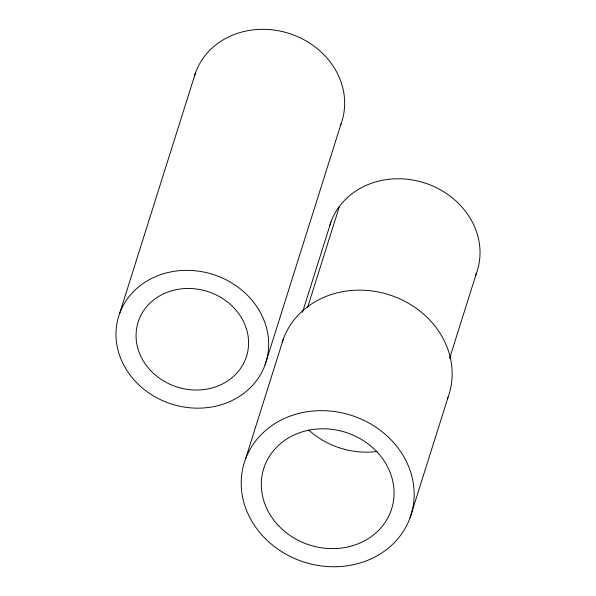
<?xml version="1.0" encoding="UTF-8"?>
<svg xmlns="http://www.w3.org/2000/svg" width="596" height="596" viewBox="0 0 596 596"><rect width="100%" height="100%" fill="white"/><g stroke="black" fill="none" stroke-linecap="round" stroke-linejoin="round"><path stroke-width="0.89" d="M119.595 313.578L195.592 72.548M265.041 364.916A77.13 68.041 17.5 0 0 176.111 271.031A77.13 68.041 17.5 0 0 135.806 381.798A77.13 68.041 17.5 0 0 265.041 364.916L341.039 123.886M245.314 459.635L283.309 339.117M302.463 312.393L330.959 222.01M307.611 307.35L339.459 206.328M449.578 358.412L476.405 273.34M410.055 517.782A87.366 77.07 17.5 0 0 309.324 411.434A87.366 77.07 17.5 0 0 263.67 536.899A87.366 77.07 17.5 0 0 410.055 517.782L448.05 397.264M194.482 75.916A77.13 68.041 17.5 0 1 290.632 33.935A77.13 68.041 17.5 0 1 340.405 125.532M282.161 342.573A87.366 77.07 17.5 0 1 391.058 295.415A87.366 77.07 17.5 0 1 447.41 398.962M377.141 451.47A77.13 68.041 17.5 0 1 308.877 430.156M329.849 225.37A77.13 68.041 17.5 0 1 426.475 183.561A77.13 68.041 17.5 0 1 475.437 275.821M150.676 370.6A56.836 50.139 17.5 0 0 245.91 358.159A56.836 50.139 17.5 0 0 180.372 288.978A56.836 50.139 17.5 0 0 150.676 370.6M278.541 525.709A67.072 59.168 17.5 0 0 390.916 511.025A67.072 59.168 17.5 0 0 313.585 429.388A67.072 59.168 17.5 0 0 278.541 525.709"/></g></svg>
